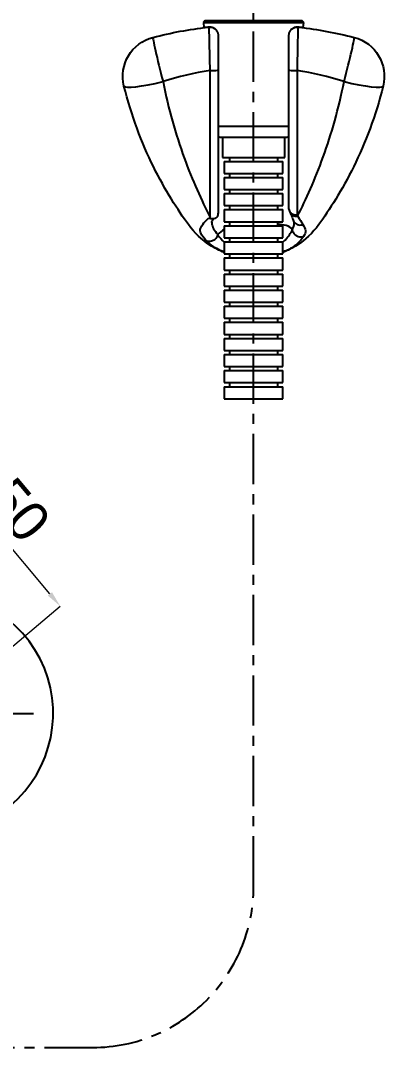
# Model space of a CAD drawing. Extents: x 0 to 1128, y 0 to 827.
# Drawn here: x 387.6 to 479, y 131.9 to 387.1 of the extents above; entities that cross this region are included whole.
import ezdxf

# ---------------------------------------------------------------- set-up
doc = ezdxf.new("R2010")
doc.units = 0
doc.header["$LTSCALE"] = 10
doc.header["$MEASUREMENT"] = 0
doc.header["$PDMODE"] = 3
doc.header["$PDSIZE"] = -10
doc.linetypes.add('CENTER', pattern=[2, 1.25, -0.25, 0.25, -0.25])
doc.layers.get('0').update_dxf_attribs({"linetype": 'CONTINUOUS'})
doc.layers.get('DEFPOINTS').update_dxf_attribs({"linetype": 'CONTINUOUS'})
doc.layers.add('1', color=7, linetype='CONTINUOUS')
doc.styles.add('Daelim Dimension', font='')
doc.styles.get('Daelim Dimension').set_extended_font_data('나눔고딕')
doc.dimstyles.new('DEFAULT', dxfattribs={"dimscale": 2, "dimtxt": 2, "dimasz": 2, "dimexe": 0, "dimexo": 2, "dimgap": 1, "dimtad": 1, "dimdec": 1, "dimzin": 9, "dimdsep": 46, "dimtxsty": 'Daelim Dimension', "dimcen": 0.5, "dimclrd": 252, "dimclre": 252, "dimclrt": 3, "dimadec": 1, "dimazin": 0, "dimtfac": 1, "dimtdec": 1, "dimtix": 1, "dimtmove": 0, "dimatfit": 3, "dimfxl": 1, "dimtolj": 1, "dimtzin": 1, "dimlwd": 9, "dimlwe": 9, "dimarcsym": 0})

# ---------------------------------------------------------------- blocks, each defined once
blk = doc.blocks.new('*D16')
at = {"color": 5, "lineweight": 9, "ltscale": 0.5, "transparency": 16777216}
for p, q in [((336.61, 255.74), (365.31, 279.83)), ((394.88, 244.59), (367.88, 276.76)), ((368.75, 217.44), (397.45, 241.53))]:
    blk.add_line(p, q, dxfattribs=at)
at = {"color": 5, "ltscale": 0.5, "transparency": 16777216}
for points in [[(368.4, 277.19), (367.37, 276.33), (365.31, 279.83)], [(395.39, 245.02), (394.37, 244.16), (397.45, 241.53)]]:
    blk.add_solid(points, dxfattribs=at)
at = {"layer": 'DEFPOINTS', "color": 0, "ltscale": 0.5, "transparency": 16777216}
for p in [(365.31, 279.83), (333.54, 253.17), (365.68, 214.87)]:
    blk.add_point(p, dxfattribs=at)
at = {"color": 7, "lineweight": -3, "ltscale": 0.5, "transparency": 16777216, "insert": (387.07, 265.45), "char_height": 10, "attachment_point": 5, "rotation": 310, "style": 'Daelim Dimension'}
blk.add_mtext('\\A1;50', dxfattribs=at)

msp = doc.modelspace()

# ---------------------------------------------------------------- linework, layer by layer
at = {"layer": '1', "color": 7, "linetype": 'Continuous', "lineweight": -3}
for p, q in [((433.49, 387.1), (433.02, 386.6)), ((433.02, 386.6), (433.11, 385.3)), ((433.02, 386.6), (445.49, 386.6)), ((433.49, 387.1), (445.49, 387.1)), ((445.49, 387.1), (457.49, 387.1)), ((445.49, 386.6), (457.95, 386.6)), ((457.95, 386.6), (457.49, 387.1)), ((457.86, 385.3), (457.95, 386.6)), ((434.69, 338.25), (434.69, 374.68)), ((436.69, 374.83), (436.69, 339.92)), ((454.29, 340.23), (454.29, 374.83)), ((456.29, 374.68), (456.29, 338.85)), ((436.69, 360.89), (445.49, 360.89)), ((445.49, 360.89), (454.29, 360.89)), ((437.74, 358.1), (437.74, 353.1)), ((453.24, 353.1), (453.24, 358.1)), ((437.74, 353.1), (445.49, 353.1)), ((439.49, 353.1), (439.49, 352.1)), ((445.49, 353.1), (453.24, 353.1)), ((451.49, 352.1), (451.49, 353.1)), ((438.19, 352.1), (438.19, 349.1)), ((438.19, 352.1), (445.49, 352.1)), ((445.49, 352.1), (452.79, 352.1)), ((452.79, 349.1), (452.79, 352.1)), ((438.19, 349.1), (445.49, 349.1)), ((438.19, 348.1), (438.19, 345.1)), ((438.19, 348.1), (445.49, 348.1)), ((439.49, 349.1), (439.49, 348.1)), ((445.49, 349.1), (452.79, 349.1)), ((445.49, 348.1), (452.79, 348.1)), ((451.49, 348.1), (451.49, 349.1)), ((452.79, 345.1), (452.79, 348.1)), ((438.19, 345.1), (445.49, 345.1)), ((439.49, 345.1), (439.49, 344.1)), ((445.49, 345.1), (452.79, 345.1)), ((451.49, 344.1), (451.49, 345.1)), ((438.19, 344.1), (438.19, 341.1)), ((438.19, 344.1), (445.49, 344.1)), ((445.49, 344.1), (452.79, 344.1)), ((452.79, 341.1), (452.79, 344.1)), ((438.19, 341.1), (445.49, 341.1)), ((438.19, 340.1), (438.19, 337.1)), ((438.19, 340.1), (445.49, 340.1)), ((439.49, 341.1), (439.49, 340.1)), ((445.49, 341.1), (452.79, 341.1)), ((445.49, 340.1), (452.79, 340.1)), ((451.49, 340.1), (451.49, 341.1)), ((452.79, 337.1), (452.79, 340.1)), ((438.19, 337.1), (445.49, 337.1)), ((439.49, 337.1), (439.49, 336.1)), ((445.49, 337.1), (452.79, 337.1)), ((451.49, 336.1), (451.49, 337.1)), ((438.19, 336.1), (438.19, 333.1)), ((438.19, 336.1), (445.49, 336.1)), ((445.49, 336.1), (452.79, 336.1)), ((452.79, 333.1), (452.79, 336.1)), ((438.19, 333.1), (445.49, 333.1)), ((438.19, 332.1), (438.19, 329.1)), ((438.19, 332.1), (445.49, 332.1)), ((439.49, 333.1), (439.49, 332.1)), ((445.49, 333.1), (452.79, 333.1)), ((445.49, 332.1), (452.79, 332.1)), ((451.49, 332.1), (451.49, 333.1)), ((452.79, 329.1), (452.79, 332.1)), ((438.19, 329.1), (445.49, 329.1)), ((438.19, 328.1), (438.19, 325.1)), ((438.19, 328.1), (445.49, 328.1)), ((439.49, 329.1), (439.49, 328.1)), ((445.49, 329.1), (452.79, 329.1)), ((445.49, 328.1), (452.79, 328.1)), ((451.49, 328.1), (451.49, 329.1)), ((452.79, 325.1), (452.79, 328.1)), ((438.19, 325.1), (445.49, 325.1)), ((439.49, 325.1), (439.49, 324.1)), ((445.49, 325.1), (452.79, 325.1)), ((451.49, 324.1), (451.49, 325.1)), ((438.19, 324.1), (438.19, 321.1)), ((438.19, 324.1), (445.49, 324.1)), ((445.49, 324.1), (452.79, 324.1)), ((452.79, 321.1), (452.79, 324.1)), ((438.19, 321.1), (445.49, 321.1)), ((438.19, 320.1), (438.19, 317.1)), ((438.19, 320.1), (445.49, 320.1)), ((439.49, 321.1), (439.49, 320.1)), ((445.49, 321.1), (452.79, 321.1)), ((445.49, 320.1), (452.79, 320.1)), ((451.49, 320.1), (451.49, 321.1)), ((452.79, 317.1), (452.79, 320.1)), ((438.19, 317.1), (445.49, 317.1)), ((439.49, 317.1), (439.49, 316.1)), ((445.49, 317.1), (452.79, 317.1)), ((451.49, 316.1), (451.49, 317.1)), ((438.19, 316.1), (438.19, 313.1)), ((438.19, 316.1), (445.49, 316.1)), ((445.49, 316.1), (452.79, 316.1)), ((452.79, 313.1), (452.79, 316.1)), ((438.19, 313.1), (445.49, 313.1)), ((438.19, 312.1), (438.19, 309.1)), ((438.19, 312.1), (445.49, 312.1)), ((439.49, 313.1), (439.49, 312.1)), ((445.49, 313.1), (452.79, 313.1)), ((445.49, 312.1), (452.79, 312.1)), ((451.49, 312.1), (451.49, 313.1)), ((452.79, 309.1), (452.79, 312.1)), ((438.19, 309.1), (445.49, 309.1)), ((439.49, 309.1), (439.49, 308.1)), ((445.49, 309.1), (452.79, 309.1)), ((451.49, 308.1), (451.49, 309.1)), ((438.19, 308.1), (438.19, 305.1)), ((438.19, 308.1), (445.49, 308.1)), ((445.49, 308.1), (452.79, 308.1)), ((452.79, 305.1), (452.79, 308.1)), ((438.19, 305.1), (445.49, 305.1)), ((438.19, 304.1), (438.19, 301.1)), ((438.19, 304.1), (445.49, 304.1)), ((439.49, 305.1), (439.49, 304.1)), ((445.49, 305.1), (452.79, 305.1)), ((445.49, 304.1), (452.79, 304.1)), ((451.49, 304.1), (451.49, 305.1)), ((452.79, 301.1), (452.79, 304.1)), ((438.19, 301.1), (445.49, 301.1)), ((438.19, 300.1), (438.19, 297.1)), ((438.19, 300.1), (445.49, 300.1)), ((439.49, 301.1), (439.49, 300.1)), ((445.49, 301.1), (452.79, 301.1)), ((445.49, 300.1), (452.79, 300.1)), ((451.49, 300.1), (451.49, 301.1)), ((452.79, 297.1), (452.79, 300.1)), ((438.19, 297.1), (445.49, 297.1)), ((438.19, 296.1), (438.19, 293.1)), ((438.19, 296.1), (445.49, 296.1)), ((439.49, 297.1), (439.49, 296.1)), ((445.49, 297.1), (452.79, 297.1)), ((445.49, 296.1), (452.79, 296.1)), ((451.49, 296.1), (451.49, 297.1)), ((452.79, 293.1), (452.79, 296.1)), ((438.19, 293.1), (445.49, 293.1)), ((445.49, 293.1), (452.79, 293.1))]:
    msp.add_line(p, q, dxfattribs=at)
at = {"layer": '1', "color": 1, "linetype": 'CENTER', "lineweight": -3}
for p, q in [((338.32, 214.87), (393.04, 214.87)), ((313.57, 131.85), (405.49, 131.85))]:
    msp.add_line(p, q, dxfattribs=at)
at = {"layer": '1', "color": 7, "linetype": 'Continuous', "lineweight": -3, "extrusion": (0, 0, -1)}
for centre, start, end in [((-422.99, 373.24), 346.0376, 75.5225), ((-467.99, 373.24), 104.4775, 193.9624)]:
    msp.add_arc(centre, 10, start, end, dxfattribs=at)
at = {"layer": '1', "color": 7, "linetype": 'Continuous', "lineweight": -3}
for centre, radius, start, end in [((437.79, 361.1), 3, 248.4859, 270), ((453.19, 361.1), 3, 270, 291.5141), ((365.68, 214.87), 30, 310, 103.8944)]:
    msp.add_arc(centre, radius, start, end, dxfattribs=at)
at = {"layer": '1', "color": 1, "linetype": 'CENTER', "lineweight": -3}
msp.add_arc((405.49, 171.85), 40, 270, 0, dxfattribs=at)
at = {"layer": '1', "color": 7, "linetype": 'Continuous', "lineweight": -3}
for centre, major_axis, ratio, start_param, end_param in [((422.99, 373.24), (2.5, -9.68), 0.032961, 3.141593, 4.839361), ((467.99, 373.24), (-2.5, -9.68), 0.032961, 1.443824, 3.141593), ((434.69, 374.83), (-2, 0), 0.076696, 1.570796, 3.141593), ((456.29, 374.83), (-2, 0), 0.076696, 0, 1.570796), ((422.99, 373.24), (9.7, 2.41), 0.126983, 3.141593, 4.680827), ((467.99, 373.24), (-9.7, 2.41), 0.126983, 1.602358, 3.141593), ((456.43, 340.1), (-1.83, -0.82), 0.760059, 6.274802, 7.5268)]:
    msp.add_ellipse(centre, major_axis=major_axis, ratio=ratio, start_param=start_param, end_param=end_param, dxfattribs=at)
at = {"layer": '1', "color": 1, "linetype": 'CENTER', "lineweight": -3}
msp.add_open_spline([(445.49, 171.85), (445.49, 350.6), (445.49, 506.34)], degree=1, knots=[0.019048, 0.019048, 0.1041667, 1, 1], dxfattribs=at)
at = {"layer": '1', "color": 7, "linetype": 'Continuous', "lineweight": -3}
for points, degree in [([(420.49, 382.92), (425, 384.09), (429.55, 384.93), (434.12, 385.45)], 3), ([(434.12, 385.45), (433.55, 385.38), (433.26, 385.35), (433.25, 385.35)], 3), ([(433.97, 385.43), (434.11, 385.45), (434.28, 385.47), (434.47, 385.49)], 3), ([(434.96, 385.44), (434.56, 385.51), (434.12, 385.44)], 2), ([(434.47, 385.44), (434.34, 385.46), (434.22, 385.46), (434.12, 385.45)], 3), ([(456.85, 385.44), (456.41, 385.51), (456.02, 385.44)], 2), ([(456.51, 385.49), (456.7, 385.47), (456.86, 385.45), (457.01, 385.43)], 3), ([(456.86, 385.45), (456.75, 385.46), (456.64, 385.46), (456.51, 385.44)], 3), ([(456.86, 385.45), (461.45, 384.92), (466, 384.08), (470.49, 382.92)], 3), ([(457.73, 385.35), (457.72, 385.35), (457.43, 385.38), (456.86, 385.45)], 3), ([(433.26, 385.35), (433.07, 385.33), (432.95, 385.31), (432.88, 385.3)], 3), ([(436.68, 383.66), (436.69, 383.61), (436.69, 383.55), (436.69, 383.5)], 3), ([(454.29, 383.5), (454.29, 383.55), (454.29, 383.61), (454.3, 383.66)], 3), ([(457.84, 385.33), (457.84, 385.33), (457.78, 385.34), (457.68, 385.35)], 3), ([(434.69, 374.68), (430.75, 374.09), (426.82, 373.16), (422.99, 371.93)], 3), ([(467.99, 371.93), (464.16, 373.16), (460.26, 374.08), (456.29, 374.68)], 3), ([(436.69, 339.92), (436.69, 339.52), (436.64, 339.13), (436.59, 338.77)], 3), ([(454.4, 339.72), (454.59, 339.3)], 1), ([(434.25, 338.01), (434.42, 337.97), (434.58, 337.92), (434.75, 337.88)], 3), ([(436.59, 338.77), (436.56, 338.65), (436.54, 338.53), (436.51, 338.42)], 3), ([(456.29, 338.85), (456.34, 338.74), (456.38, 338.63), (456.43, 338.53)], 3), ([(456.43, 338.53), (456.94, 337.69), (457.4, 336.99), (457.73, 336.37)], 3), ([(438.18, 335.15), (437.56, 334.84), (437.04, 334.44), (436.64, 333.89)], 3), ([(455.08, 335.13), (455.42, 335.72), (455.59, 336.25), (455.59, 336.81)], 3), ([(457.73, 336.37), (458.48, 335.33), (458.61, 334.52), (457.91, 333.46)], 3), ([(436.6, 333.8), (437.02, 333.19), (437.55, 332.59), (438.22, 332.04)], 3), ([(439.51, 329.01), (439.45, 329.03), (439.38, 329.05), (439.32, 329.07)], 3), ([(451.62, 329.06), (451.57, 329.05), (451.51, 329.03), (451.46, 329.01)], 3)]:
    msp.add_open_spline(points, degree=degree, dxfattribs=at)
for points, knots in [([(434.47, 385.49), (434.47, 385.49), (434.48, 385.49), (434.72, 385.52), (434.96, 385.5), (435.4, 385.38), (435.61, 385.29), (435.91, 385.09), (436.01, 385.01), (436.1, 384.92)], [0, 0, 0, 0, 0.007507, 0.007507, 0.408699, 0.408699, 0.781214, 0.781214, 1, 1, 1, 1]), ([(434.47, 385.44), (434.47, 385.44), (434.48, 385.44), (434.65, 385.46), (434.83, 385.46), (435.22, 385.41), (435.44, 385.34), (435.83, 385.14), (436.01, 385), (436.31, 384.68), (436.43, 384.5), (436.61, 384.1), (436.66, 383.88), (436.68, 383.66)], [0, 0, 0, 0, 0.004771, 0.004771, 0.168449, 0.168449, 0.381096, 0.381096, 0.589432, 0.589432, 0.794609, 0.794609, 1, 1, 1, 1]), ([(434.69, 374.68), (434.63, 377.28), (434.57, 379.9), (434.49, 383.87), (434.47, 385.18), (434.47, 385.44)], [0, 0, 0, 0, 0.5, 0.5, 1, 1, 1, 1]), ([(454.3, 383.66), (454.31, 383.88), (454.37, 384.1), (454.55, 384.5), (454.67, 384.68), (454.97, 385), (455.15, 385.14), (455.54, 385.34), (455.76, 385.41), (456.15, 385.46), (456.32, 385.46), (456.5, 385.44), (456.5, 385.44), (456.51, 385.44)], [0, 0, 0, 0, 0.205391, 0.205391, 0.410568, 0.410568, 0.618904, 0.618904, 0.831551, 0.831551, 0.995229, 0.995229, 1, 1, 1, 1]), ([(454.88, 384.92), (454.97, 385.01), (455.07, 385.09), (455.37, 385.29), (455.57, 385.38), (456.02, 385.5), (456.26, 385.52), (456.5, 385.49), (456.5, 385.49), (456.51, 385.49)], [0, 0, 0, 0, 0.218786, 0.218786, 0.591301, 0.591301, 0.992493, 0.992493, 1, 1, 1, 1]), ([(456.51, 385.44), (456.51, 385.18), (456.49, 383.87), (456.41, 379.9), (456.35, 377.28), (456.29, 374.68)], [0, 0, 0, 0, 0.5, 0.5, 1, 1, 1, 1]), ([(433.27, 385.35), (433.27, 385.35), (433.28, 385.35), (433.31, 385.35), (433.37, 385.36), (433.44, 385.36), (433.49, 385.36), (433.5, 385.36)], [0, 0, 0, 0, 0.117287, 0.217707, 0.437799, 0.865839, 1, 1, 1, 1]), ([(436.69, 383.5), (436.69, 383.41), (436.69, 382.4), (436.69, 379.19), (436.69, 377), (436.69, 374.83)], [0, 0, 0, 0, 0.5, 0.5, 1, 1, 1, 1]), ([(454.29, 374.83), (454.29, 377), (454.29, 379.19), (454.29, 382.4), (454.29, 383.41), (454.29, 383.5)], [0, 0, 0, 0, 0.5, 0.5, 1, 1, 1, 1]), ([(457.46, 385.36), (457.5, 385.36), (457.57, 385.36), (457.65, 385.35), (457.69, 385.35), (457.7, 385.35), (457.71, 385.35), (457.71, 385.35)], [0, 0, 0, 0, 0.469812, 0.772051, 0.873112, 0.946142, 1, 1, 1, 1]), ([(429.28, 336.38), (428, 338.16), (426.56, 340.27), (423.58, 345.14), (422.05, 347.86), (419.16, 353.74), (417.76, 356.95), (415.29, 363.66), (414.2, 367.16), (413.28, 370.83)], [0, 0, 0, 0, 0.25, 0.25, 0.5, 0.5, 0.75, 0.75, 1, 1, 1, 1]), ([(422.99, 371.93), (423.67, 368.53), (424.46, 365.25), (426.23, 358.94), (427.21, 355.87), (429.28, 350.14), (430.36, 347.48), (432.54, 342.54), (433.65, 340.25), (434.69, 338.25)], [0, 0, 0, 0, 0.25, 0.25, 0.5, 0.5, 0.75, 0.75, 1, 1, 1, 1]), ([(456.43, 338.53), (457.46, 340.53), (458.56, 342.81), (460.71, 347.72), (461.78, 350.36), (463.82, 356.05), (464.79, 359.08), (466.54, 365.33), (467.32, 368.56), (467.99, 371.93)], [0, 0, 0, 0, 0.25, 0.25, 0.5, 0.5, 0.75, 0.75, 1, 1, 1, 1]), ([(477.69, 370.83), (476.78, 367.16), (475.69, 363.66), (473.21, 356.95), (471.82, 353.74), (468.92, 347.86), (467.4, 345.14), (464.42, 340.27), (462.98, 338.16), (461.7, 336.38)], [0, 0, 0, 0, 0.25, 0.25, 0.5, 0.5, 0.75, 0.75, 1, 1, 1, 1]), ([(437.69, 358.1), (437.69, 358.1), (437.69, 358.1), (437.69, 358.1), (438.53, 358.1), (441.42, 358.1), (443.45, 358.1), (445.49, 358.1)], [0, 0, 0, 0, 0.000824, 0.000824, 0.500412, 0.500412, 1, 1, 1, 1]), ([(445.49, 358.1), (447.53, 358.1), (449.56, 358.1), (452.45, 358.1), (453.29, 358.1), (453.29, 358.1), (453.29, 358.1), (453.29, 358.1)], [0, 0, 0, 0, 0.49959, 0.49959, 0.999181, 0.999181, 1, 1, 1, 1]), ([(454.29, 340.23), (454.29, 340.06), (454.33, 339.89), (454.47, 339.57), (454.58, 339.43), (454.86, 339.18), (455.03, 339.07), (455.4, 338.92), (455.61, 338.87), (455.97, 338.84), (456.12, 338.84), (456.28, 338.85), (456.28, 338.85), (456.29, 338.85)], [0, 0, 0, 0, 0.212222, 0.212222, 0.424374, 0.424374, 0.637608, 0.637608, 0.852942, 0.852942, 0.994498, 0.994498, 1, 1, 1, 1]), ([(434, 332.23), (432.77, 333.31), (432.16, 334.29), (432.35, 335.98), (433.14, 336.8), (434.25, 338.01)], [0, 0, 0, 0, 0.5, 0.5, 1, 1, 1, 1]), ([(434.75, 337.88), (434.73, 337.99), (434.71, 338.1), (434.69, 338.23), (434.69, 338.24), (434.69, 338.25)], [0, 0, 0, 0, 0.900036, 0.900036, 1, 1, 1, 1]), ([(436.51, 338.42), (436.42, 338.27), (436.29, 338.15), (435.99, 337.96), (435.81, 337.9), (435.43, 337.82), (435.21, 337.82), (434.91, 337.85), (434.83, 337.86), (434.75, 337.88)], [0, 0, 0, 0, 0.290833, 0.290833, 0.580688, 0.580688, 0.885685, 0.885685, 1, 1, 1, 1]), ([(435.09, 336.94), (435.09, 336.94), (435.09, 336.94), (435.09, 336.98), (435.16, 337.19), (435.32, 337.48), (435.48, 337.73), (435.56, 337.85)], [0, 0, 0, 0, 0.070781, 0.337198, 0.585459, 0.817998, 1, 1, 1, 1]), ([(435.09, 336.95), (435.09, 336.87), (435.09, 336.79), (435.18, 335.84), (435.73, 334.89), (436.64, 333.89)], [0, 0, 0, 0, 0.082026, 0.082026, 1, 1, 1, 1]), ([(454.59, 339.33), (454.63, 339.25), (454.81, 338.85), (455.06, 338.26), (455.27, 337.73), (455.34, 337.52), (455.35, 337.47)], [0, 0, 0, 0, 0.103224, 0.524644, 0.869823, 1, 1, 1, 1]), ([(455.36, 337.47), (455.41, 337.29), (455.49, 337.13), (455.72, 336.82), (455.88, 336.68), (456.22, 336.46), (456.42, 336.38), (456.84, 336.28), (457.06, 336.27), (457.42, 336.3), (457.56, 336.33), (457.7, 336.37), (457.71, 336.37), (457.73, 336.37)], [0, 0, 0, 0, 0.202242, 0.202242, 0.419427, 0.419427, 0.636714, 0.636714, 0.854125, 0.854125, 0.98775, 0.98775, 1, 1, 1, 1]), ([(455.43, 337.25), (455.46, 337.18), (455.55, 337), (455.59, 336.84), (455.59, 336.79), (455.59, 336.78), (455.59, 336.78)], [0, 0, 0, 0, 0.197918, 0.592862, 0.998647, 1, 1, 1, 1]), ([(438.2, 329.48), (437.06, 329.92), (435.83, 330.52), (432.69, 332.55), (430.78, 334.3), (429.28, 336.38)], [0, 0, 0, 0, 0.384067, 0.384067, 1, 1, 1, 1]), ([(455.08, 335.13), (454.77, 335.71), (454.26, 335.93), (453.01, 336.29), (452.31, 336.4), (451.52, 336.48)], [0, 0, 0, 0, 0.533403, 0.533403, 1, 1, 1, 1]), ([(461.7, 336.38), (460.2, 334.31), (458.28, 332.55), (455.14, 330.52), (453.92, 329.92), (452.78, 329.48)], [0, 0, 0, 0, 0.616324, 0.616324, 1, 1, 1, 1]), ([(452.81, 332.08), (453.03, 332.26), (453.22, 332.45), (454.19, 333.43), (454.76, 334.27), (455.1, 335.06)], [0, 0, 0, 0, 0.191134, 0.191134, 1, 1, 1, 1]), ([(455.1, 335.06), (455.1, 335.08), (455.1, 335.09), (455.09, 335.11), (455.09, 335.12), (455.08, 335.13)], [0, 0, 0, 0, 0.53512, 0.53512, 1, 1, 1, 1]), ([(455.1, 335.06), (455.14, 334.86), (455.22, 334.65), (455.43, 334.28), (455.57, 334.1), (455.89, 333.79), (456.08, 333.66), (456.48, 333.47), (456.7, 333.4), (457.13, 333.33), (457.35, 333.33), (457.67, 333.39), (457.78, 333.42), (457.89, 333.46), (457.9, 333.46), (457.91, 333.46)], [0, 0, 0, 0, 0.179587, 0.179587, 0.359174, 0.359174, 0.538771, 0.538771, 0.718454, 0.718454, 0.898245, 0.898245, 0.990374, 0.990374, 1, 1, 1, 1]), ([(436.6, 333.8), (436.53, 333.59), (436.44, 333.39), (436.19, 333.02), (436.04, 332.85), (435.7, 332.56), (435.51, 332.44), (435.12, 332.26), (434.91, 332.2), (434.5, 332.14), (434.3, 332.15), (434.08, 332.2), (434.05, 332.21), (434.01, 332.22), (434.01, 332.22), (434, 332.23)], [0, 0, 0, 0, 0.191438, 0.191438, 0.38287, 0.38287, 0.574422, 0.574422, 0.766339, 0.766339, 0.958624, 0.958624, 0.992339, 0.992339, 1, 1, 1, 1]), ([(438.18, 329.62), (437.51, 329.83), (436.9, 330.11), (435.36, 330.97), (434.59, 331.6), (434, 332.23)], [0, 0, 0, 0, 0.358827, 0.358827, 1, 1, 1, 1]), ([(436.64, 333.89), (436.63, 333.88), (436.62, 333.86), (436.6, 333.82), (436.6, 333.81), (436.6, 333.8)], [0, 0, 0, 0, 0.674483, 0.674483, 1, 1, 1, 1]), ([(457.91, 333.46), (457.49, 332.68), (456.69, 331.81), (454.81, 330.47), (453.88, 329.96), (452.8, 329.61)], [0, 0, 0, 0, 0.597437, 0.597437, 1, 1, 1, 1])]:
    msp.add_open_spline(points, degree=3, knots=knots, dxfattribs=at)

# ---------------------------------------------------------------- dimensions: what is measured, and where the dimension line sits
at = {"color": 5, "lineweight": -3, "ltscale": 0.5}
dim = msp.add_aligned_dim(p1=(365.68, 214.87), p2=(333.54, 253.17), distance=-41.48, dimstyle='DEFAULT', override={"dimtxt": 5, "dimclrd": 5, "dimclre": 5, "dimclrt": 7}, dxfattribs=at)
dim.commit()
dim.dimension.update_dxf_attribs({"geometry": '*D16', "text_midpoint": (387.07, 265.45)})

doc.saveas('drawing.dxf')
